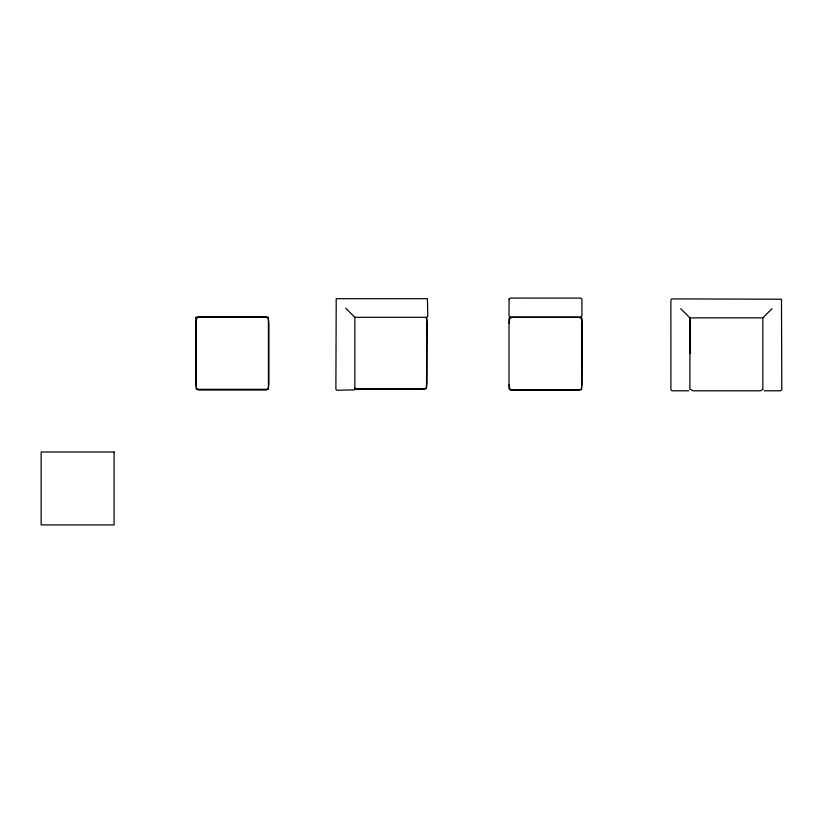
<?xml version="1.0" encoding="UTF-8"?>
<svg xmlns="http://www.w3.org/2000/svg" width="823" height="823" viewBox="0 0 823 823"><rect width="100%" height="100%" fill="white"/><g stroke="black" fill="none" stroke-linecap="round" stroke-linejoin="round"><path stroke-width="1.23" d="M509.139 323.11L509.756 318.81L511.608 317.369L579.382 317.369L581.398 318.81L582.067 323.11L582.067 384.608L581.398 388.878L579.382 390.297L511.608 390.297L509.756 388.878L509.139 384.608M680.703 308.676L689.9 317.873L762.828 317.873L772.025 308.676M354.497 389.886L337.111 390.256L335.887 389.32L336.216 298.677L427.425 298.677L427.795 316.063L426.859 317.287L426.489 388.579L355.197 388.95M762.489 389.402L760.473 390.822L692.709 390.822L690.857 389.402M510.281 317.04L509.015 318.316L509.015 388.703L510.281 389.968L581.573 389.598L581.943 318.316L580.678 317.04M345.67 308.131L354.867 317.328L426.53 317.328M688.635 390.802L672.144 390.802L670.92 389.865L670.879 300.117L671.815 298.893L781.48 299.222L781.809 389.865L780.585 390.802L764.094 390.802M354.672 387.859L356.524 389.279L424.287 389.279L426.314 387.859L426.983 383.59L426.983 322.081L426.314 317.781M762.828 317.873L762.828 389.536M690.281 353.561L689.9 317.873L689.9 389.536M354.867 317.328L354.867 388.991M195.895 317.709L196.224 389.32L268.411 389.32L268.411 317.133L197.129 316.762L195.895 317.709M509.056 299.016L509.015 315.837L509.951 317.061L580.678 317.102L581.902 316.166L581.943 299.346L581.007 298.121L510.281 298.08L509.056 299.016M196.594 318.532L195.977 322.832L195.977 384.331L196.594 388.6L198.456 390.02L266.22 390.02L268.236 388.6L268.905 384.331L268.905 322.832L268.236 318.532L266.22 317.092L198.456 317.092L196.594 318.532M114.078 451.992L41.15 451.992L41.15 524.92L114.078 524.92L114.078 451.992"/></g></svg>
